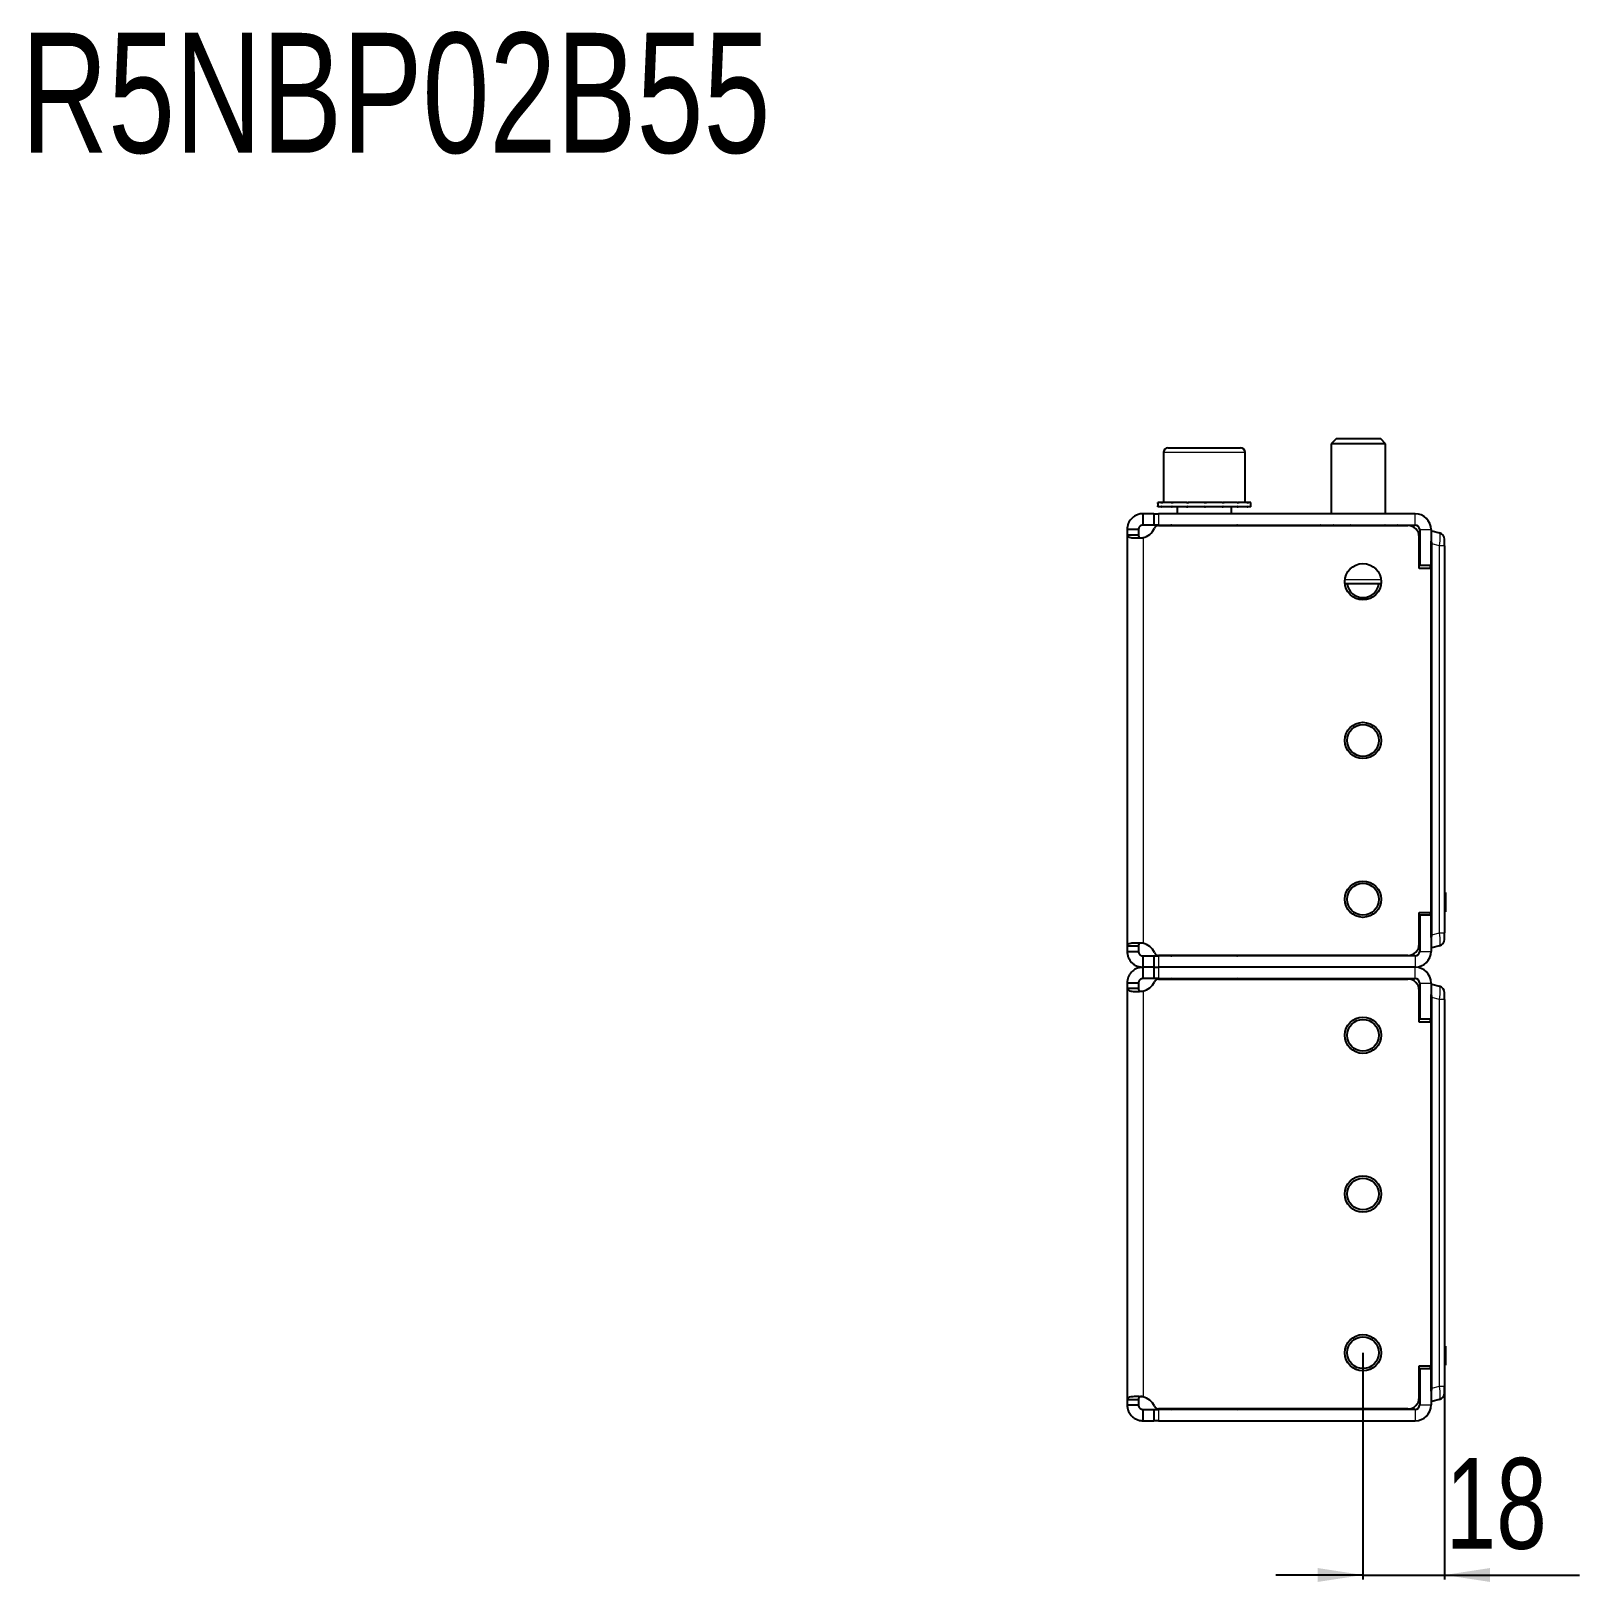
# Model space of a CAD drawing. Header units: millimetres. Extents: x 0 to 1799, y -257 to 596.
# Drawn here: x 835 to 1177.2, y 253.8 to 595.8 of the extents above; entities that cross this region are included whole.
import ezdxf

# ---------------------------------------------------------------- set-up
doc = ezdxf.new("R2010")
doc.units = ezdxf.units.MM
doc.layers.add('FORMAT', color=7, linetype='Continuous')
doc.styles.add('SLDTEXTSTYLE0', font='TXT', dxfattribs={"width": 0.75})
doc.dimstyles.new('SLDDIMSTYLE1', dxfattribs={"dimtxt": 20, "dimasz": 10, "dimexe": 0, "dimexo": 0.0625, "dimgap": 5, "dimtad": 2, "dimdec": 1, "dimrnd": 1e-09, "dimzin": 12, "dimdsep": 46, "dimtxsty": 'SLDTEXTSTYLE0', "dimsah": 1, "dimcen": 0.09, "dimadec": 0, "dimazin": 3, "dimtfac": 1, "dimtmove": 0, "dimatfit": 0, "dimfxl": 0, "dimfrac": 2, "dimtolj": 1, "dimtzin": 12, "dimarcsym": 0})

# ---------------------------------------------------------------- blocks, each defined once
blk = doc.blocks.new('_D_4')
at = {"layer": 'FORMAT'}
for p, q in [((1128.7, 304.38), (1128.7, 254.38)), ((1146.7, 299.63), (1146.7, 254.38)), ((1128.7, 255.38), (1109.46, 255.38)), ((1128.7, 255.38), (1146.7, 255.38)), ((1146.7, 255.38), (1176.47, 255.38))]:
    blk.add_line(p, q, dxfattribs=at)
for points in [[(1128.7, 255.38), (1118.7, 256.92), (1118.7, 253.85)], [(1146.7, 255.38), (1156.7, 253.85), (1156.7, 256.92)]]:
    blk.add_solid(points, dxfattribs=at)
at = {"layer": 'FORMAT', "insert": (1146.92, 281.17), "char_height": 20, "attachment_point": 1, "style": 'SLDTEXTSTYLE0'}
blk.add_mtext('18', dxfattribs=at)

msp = doc.modelspace()

# ---------------------------------------------------------------- linework, layer by layer
at = {"color": 7, "linetype": 'Continuous', "lineweight": 25}
for p, q in [((1085.7, 503.89), (1101.7, 503.89)), ((1122.77, 505.89), (1121.7, 504.82)), ((1121.7, 504.82), (1121.7, 489.39)), ((1133.7, 504.82), (1121.7, 504.82)), ((1132.62, 505.89), (1122.77, 505.89)), ((1133.7, 504.82), (1132.62, 505.89)), ((1133.7, 489.39), (1133.7, 504.82)), ((1084.7, 502.89), (1084.7, 491.89)), ((1102.7, 491.89), (1102.7, 502.89)), ((1080.2, 486.89), (1080.2, 489.39)), ((1082.6, 489.39), (1080.2, 489.39)), ((1082.6, 489.39), (1082.6, 486.89)), ((1082.6, 489.39), (1083.6, 489.39)), ((1083.45, 491.89), (1083.45, 490.89)), ((1083.45, 491.89), (1083.45, 491.64)), ((1084.25, 491.89), (1083.45, 491.89)), ((1083.45, 491.89), (1083.45, 491.89)), ((1083.45, 490.89), (1083.45, 491.14)), ((1084.25, 490.89), (1083.45, 490.89)), ((1083.45, 490.89), (1083.45, 490.89)), ((1140.2, 489.39), (1083.6, 489.39)), ((1084.25, 491.89), (1084.34, 491.89)), ((1084.25, 490.89), (1084.34, 490.89)), ((1084.34, 491.89), (1084.34, 491.64)), ((1086.48, 491.89), (1084.34, 491.89)), ((1084.34, 490.89), (1084.34, 491.14)), ((1086.48, 490.89), (1084.34, 490.89)), ((1086.48, 491.89), (1086.66, 491.89)), ((1086.48, 490.89), (1086.66, 490.89)), ((1086.66, 491.89), (1086.66, 491.64)), ((1089.82, 491.89), (1086.66, 491.89)), ((1086.66, 490.89), (1086.66, 491.14)), ((1089.82, 490.89), (1086.66, 490.89)), ((1087.7, 490.89), (1087.7, 489.39)), ((1089.82, 491.89), (1090.05, 491.89)), ((1089.82, 490.89), (1090.05, 490.89)), ((1090.05, 491.89), (1090.05, 491.64)), ((1093.75, 491.89), (1090.05, 491.89)), ((1090.05, 490.89), (1090.05, 491.14)), ((1093.75, 490.89), (1090.05, 490.89)), ((1093.75, 491.89), (1093.83, 491.89)), ((1093.75, 490.89), (1093.92, 490.89)), ((1093.92, 490.89), (1094, 490.89)), ((1093.96, 491.89), (1094, 491.89)), ((1094, 491.89), (1094, 491.64)), ((1097.67, 491.89), (1094, 491.89)), ((1094, 490.89), (1094, 491.14)), ((1097.67, 490.89), (1094, 490.89)), ((1097.67, 491.89), (1097.89, 491.89)), ((1097.67, 490.89), (1097.89, 490.89)), ((1097.89, 491.89), (1097.89, 491.64)), ((1100.98, 491.89), (1097.89, 491.89)), ((1097.89, 490.89), (1097.89, 491.14)), ((1100.98, 490.89), (1097.89, 490.89)), ((1099.7, 489.39), (1099.7, 490.89)), ((1100.98, 491.89), (1101.15, 491.89)), ((1100.98, 490.89), (1101.15, 490.89)), ((1101.15, 491.89), (1101.15, 491.64)), ((1103.18, 491.89), (1101.15, 491.89)), ((1101.15, 490.89), (1101.15, 491.14)), ((1103.18, 490.89), (1101.15, 490.89)), ((1103.18, 491.89), (1103.28, 491.89)), ((1103.18, 490.89), (1103.28, 490.89)), ((1103.28, 491.89), (1103.28, 491.64)), ((1103.94, 491.89), (1103.28, 491.89)), ((1103.28, 490.89), (1103.28, 491.14)), ((1103.94, 490.89), (1103.28, 490.89)), ((1103.95, 490.89), (1103.95, 491.89)), ((1082.6, 486.89), (1080.2, 486.89)), ((1083.6, 486.89), (1082.6, 486.89)), ((1083.6, 486.89), (1140.2, 486.89)), ((1083.62, 486.79), (1138.6, 486.79)), ((1117.45, 486.89), (1117.45, 486.79)), ((1117.74, 486.89), (1117.74, 486.79)), ((1119.42, 486.89), (1119.42, 486.79)), ((1122.37, 486.89), (1122.37, 486.79)), ((1126.13, 486.89), (1126.13, 486.79)), ((1130.12, 486.89), (1130.12, 486.79)), ((1133.75, 486.89), (1133.75, 486.79)), ((1136.45, 486.89), (1136.45, 486.79)), ((1137.82, 486.89), (1137.82, 486.79)), ((1137.95, 486.79), (1137.95, 486.89)), ((1076.7, 485.89), (1076.7, 484.67)), ((1079.2, 485.89), (1076.7, 485.89)), ((1076.7, 484.67), (1076.7, 394.11)), ((1079.2, 484.67), (1076.7, 484.67)), ((1079.2, 485.89), (1079.2, 484.67)), ((1141.1, 477.29), (1141.1, 484.29)), ((1141.2, 485.89), (1141.2, 477.94)), ((1143.7, 485.89), (1143.7, 477.94)), ((1143.7, 485.64), (1143.9, 485.64)), ((1143.7, 395.92), (1143.7, 483.37)), ((1143.9, 485.64), (1145.58, 485.19)), ((1143.9, 396.54), (1143.9, 482.74)), ((1146.7, 482.29), (1146.7, 483.74)), ((1146.7, 482.29), (1146.7, 407.84)), ((1141.1, 478.87), (1141.2, 478.66)), ((1143.7, 477.29), (1141.1, 477.29)), ((1143.7, 477.94), (1141.2, 477.94)), ((1143.7, 477.29), (1143.7, 401.49)), ((1132.66, 473.89), (1124.73, 473.89)), ((1146.7, 407.84), (1146.7, 399.64)), ((1146.9, 405.9), (1146.7, 405.9)), ((1146.9, 405.86), (1146.7, 405.86)), ((1146.9, 405.84), (1146.7, 405.84)), ((1146.9, 405.4), (1146.9, 402.08)), ((1141.1, 401.49), (1143.7, 401.49)), ((1141.1, 394.49), (1141.1, 401.49)), ((1141.1, 400.41), (1141.2, 400.63)), ((1141.2, 400.84), (1141.2, 392.89)), ((1143.7, 400.84), (1141.2, 400.84)), ((1143.7, 400.84), (1143.7, 392.89)), ((1146.9, 401.64), (1146.7, 401.64)), ((1146.9, 401.59), (1146.7, 401.59)), ((1146.7, 399.64), (1146.7, 396.99)), ((1146.7, 395.54), (1146.7, 396.99)), ((1076.7, 394.11), (1079.2, 394.11)), ((1076.7, 394.11), (1076.7, 392.89)), ((1079.2, 394.11), (1079.2, 392.89)), ((1143.9, 393.64), (1143.7, 393.64)), ((1145.58, 394.09), (1143.9, 393.64)), ((1076.7, 392.89), (1079.2, 392.89)), ((1080.2, 389.39), (1080.2, 391.89)), ((1080.2, 391.89), (1082.6, 391.89)), ((1082.6, 391.89), (1082.6, 389.39)), ((1082.6, 391.89), (1083.6, 391.89)), ((1140.2, 391.89), (1083.6, 391.89)), ((1138.6, 391.99), (1083.62, 391.99)), ((1080.2, 386.89), (1080.2, 389.39)), ((1082.6, 389.39), (1080.2, 389.39)), ((1082.6, 386.89), (1080.2, 386.89)), ((1082.6, 389.39), (1082.6, 386.89)), ((1082.6, 389.39), (1083.6, 389.39)), ((1083.6, 386.89), (1082.6, 386.89)), ((1140.2, 389.39), (1083.6, 389.39)), ((1083.6, 386.89), (1140.2, 386.89)), ((1083.62, 386.79), (1138.6, 386.79)), ((1076.7, 385.89), (1076.7, 384.67)), ((1079.2, 385.89), (1076.7, 385.89)), ((1076.7, 384.67), (1076.7, 294.11)), ((1079.2, 384.67), (1076.7, 384.67)), ((1079.2, 385.89), (1079.2, 384.67)), ((1141.1, 377.29), (1141.1, 384.29)), ((1141.2, 385.89), (1141.2, 377.94)), ((1143.7, 385.89), (1143.7, 377.94)), ((1143.7, 385.64), (1143.9, 385.64)), ((1143.7, 295.92), (1143.7, 383.37)), ((1143.9, 385.64), (1145.58, 385.19)), ((1146.7, 382.29), (1146.7, 383.74)), ((1143.9, 296.54), (1143.9, 382.74)), ((1146.7, 382.29), (1146.7, 307.84)), ((1141.1, 378.87), (1141.2, 378.66)), ((1143.7, 377.29), (1141.1, 377.29)), ((1143.7, 377.94), (1141.2, 377.94)), ((1143.7, 377.29), (1143.7, 301.49)), ((1146.7, 307.84), (1146.7, 299.64)), ((1146.9, 305.9), (1146.7, 305.9)), ((1146.9, 305.86), (1146.7, 305.86)), ((1146.9, 305.84), (1146.7, 305.84)), ((1146.9, 305.4), (1146.9, 302.08)), ((1141.1, 301.49), (1143.7, 301.49)), ((1141.1, 294.49), (1141.1, 301.49)), ((1146.9, 301.64), (1146.7, 301.64)), ((1146.9, 301.59), (1146.7, 301.59)), ((1141.1, 300.41), (1141.2, 300.63)), ((1141.2, 300.84), (1141.2, 292.89)), ((1143.7, 300.84), (1141.2, 300.84)), ((1143.7, 300.84), (1143.7, 292.89)), ((1146.7, 299.64), (1146.7, 296.99)), ((1146.7, 295.54), (1146.7, 296.99)), ((1076.7, 294.11), (1079.2, 294.11)), ((1076.7, 294.11), (1076.7, 292.89)), ((1076.7, 292.89), (1079.2, 292.89)), ((1079.2, 294.11), (1079.2, 292.89)), ((1080.2, 289.39), (1080.2, 291.89)), ((1080.2, 291.89), (1082.6, 291.89)), ((1082.6, 291.89), (1082.6, 289.39)), ((1082.6, 291.89), (1083.6, 291.89)), ((1140.2, 291.89), (1083.6, 291.89)), ((1138.6, 291.99), (1083.62, 291.99)), ((1143.9, 293.64), (1143.7, 293.64)), ((1145.58, 294.09), (1143.9, 293.64)), ((1080.2, 289.39), (1082.6, 289.39)), ((1083.6, 289.39), (1082.6, 289.39)), ((1083.6, 289.39), (1140.2, 289.39))]:
    msp.add_line(p, q, dxfattribs=at)
at = {"color": 8, "linetype": 'Continuous', "lineweight": 18}
for p, q in [((1102.7, 502.89), (1084.7, 502.89)), ((1083.6, 489.39), (1083.6, 486.89)), ((1140.2, 486.89), (1140.2, 489.39)), ((1080.2, 484.12), (1080.2, 394.67)), ((1141.2, 485.89), (1143.7, 485.89)), ((1145.58, 482.29), (1143.9, 482.74)), ((1145.58, 396.99), (1145.58, 482.29)), ((1146.7, 482.29), (1145.58, 482.29)), ((1143.5, 477.29), (1143.5, 477.94)), ((1124.73, 474.89), (1132.66, 474.89)), ((1146.9, 405.4), (1146.7, 405.4)), ((1143.5, 400.84), (1143.5, 401.49)), ((1146.9, 402.08), (1146.7, 402.08)), ((1143.9, 396.54), (1145.58, 396.99)), ((1145.58, 396.99), (1146.7, 396.99)), ((1083.6, 391.89), (1083.6, 389.39)), ((1140.2, 391.89), (1140.2, 389.39)), ((1141.2, 392.89), (1143.7, 392.89)), ((1083.6, 389.39), (1083.6, 386.89)), ((1140.2, 386.89), (1140.2, 389.39)), ((1080.2, 384.12), (1080.2, 294.67)), ((1141.2, 385.89), (1143.7, 385.89)), ((1145.58, 382.29), (1143.9, 382.74)), ((1145.58, 296.99), (1145.58, 382.29)), ((1146.7, 382.29), (1145.58, 382.29)), ((1143.5, 377.29), (1143.5, 377.94)), ((1146.9, 305.4), (1146.7, 305.4)), ((1143.5, 300.84), (1143.5, 301.49)), ((1146.9, 302.08), (1146.7, 302.08)), ((1143.9, 296.54), (1145.58, 296.99)), ((1145.58, 296.99), (1146.7, 296.99)), ((1083.6, 291.89), (1083.6, 289.39)), ((1140.2, 291.89), (1140.2, 289.39)), ((1141.2, 292.89), (1143.7, 292.89))]:
    msp.add_line(p, q, dxfattribs=at)
at = {"color": 7, "linetype": 'Continuous', "lineweight": 25}
for centre, radius in [((1128.7, 474.39), 4), ((1128.7, 439.39), 4), ((1128.7, 439.39), 3.5), ((1128.7, 404.39), 4), ((1128.7, 404.39), 3.5), ((1128.7, 374.39), 4), ((1128.7, 374.39), 3.5), ((1128.7, 339.39), 4), ((1128.7, 339.39), 3.5), ((1128.7, 304.39), 4), ((1128.7, 304.39), 3.5)]:
    msp.add_circle(centre, radius, dxfattribs=at)
for centre, radius, start, end in [((1085.7, 502.89), 1, 90, 180), ((1101.7, 502.89), 1, 0, 90), ((1140.2, 485.89), 3.5, 360, 90), ((1079.47, 487.54), 3.5, 281.8948, 337.1146), ((1083.62, 485.79), 1, 90, 157.1146), ((1086.35, 486.54), 0.35, 45.5847, 90), ((1101.05, 486.54), 0.35, 90, 134.4153), ((1138.6, 484.29), 2.5, 360, 90), ((1140.2, 485.89), 1, 360, 90), ((1145.2, 483.74), 1.5, 0, 75), ((1128.7, 474.39), 3.5, 188.2132, 351.7868), ((1079.47, 391.24), 3.5, 22.8854, 78.1052), ((1138.6, 394.49), 2.5, 270, 0), ((1145.2, 395.54), 1.5, 285, 0), ((1083.62, 392.99), 1, 202.8854, 270), ((1086.35, 392.24), 0.35, 270, 314.4153), ((1101.05, 392.24), 0.35, 225.5847, 270), ((1140.2, 392.89), 3.5, 270, 0), ((1140.2, 392.89), 1, 270, 0), ((1083.62, 385.79), 1, 90, 157.1146), ((1086.35, 386.54), 0.35, 45.5847, 90), ((1101.05, 386.54), 0.35, 90, 134.4153), ((1138.6, 384.29), 2.5, 360, 90), ((1140.2, 385.89), 3.5, 360, 90), ((1140.2, 385.89), 1, 360, 90), ((1079.47, 387.54), 3.5, 281.8948, 337.1146), ((1145.2, 383.74), 1.5, 0, 75), ((1079.47, 291.24), 3.5, 22.8854, 78.1052), ((1138.6, 294.49), 2.5, 270, 0), ((1145.2, 295.54), 1.5, 285, 0), ((1083.62, 292.99), 1, 202.8854, 270), ((1086.35, 292.24), 0.35, 270, 314.4153), ((1101.05, 292.24), 0.35, 225.5847, 270), ((1140.2, 292.89), 3.5, 270, 0), ((1140.2, 292.89), 1, 270, 0)]:
    msp.add_arc(centre, radius, start, end, dxfattribs=at)
for centre, major_axis, start_param, end_param in [((1132.3, 485.64), (11.57, -3.1), 0.067037, 0.253072), ((1132.3, 393.64), (11.57, 3.1), 6.030113, 6.216148), ((1132.3, 385.64), (11.57, -3.1), 0.067037, 0.253072), ((1132.3, 293.64), (11.57, 3.1), 6.030113, 6.216148)]:
    msp.add_ellipse(centre, major_axis=major_axis, ratio=0.250563, start_param=start_param, end_param=end_param, dxfattribs=at)
at = {"color": 8, "linetype": 'Continuous', "lineweight": 18}
for centre, major_axis, start_param, end_param in [((1145.2, 482.19), (0.38, 3), 4.762686, 6.266445), ((1145.2, 397.1), (-0.38, 3), 3.158333, 4.662092), ((1145.2, 382.19), (0.38, 3), 4.762686, 6.266445), ((1145.2, 297.1), (-0.38, 3), 3.158333, 4.662092)]:
    msp.add_ellipse(centre, major_axis=major_axis, ratio=0.123038, start_param=start_param, end_param=end_param, dxfattribs=at)
at = {"color": 7, "linetype": 'Continuous', "lineweight": 25}
for points, knots in [([(1080.2, 489.39), (1079.9, 489.37), (1079.35, 489.33), (1078.45, 488.98), (1077.56, 488.31), (1076.84, 487.2), (1076.74, 486.34), (1076.7, 485.89)], [0, 0, 0, 0, 0.16069, 0.301312, 0.521951, 0.753573, 1, 1, 1, 1]), ([(1083.45, 491.64), (1083.45, 491.68), (1083.45, 491.75), (1083.45, 491.83), (1083.45, 491.87), (1083.45, 491.89)], [0, 0, 0, 0, 0.499981, 0.749988, 1, 1, 1, 1]), ([(1083.45, 490.89), (1083.45, 490.91), (1083.45, 490.95), (1083.45, 491.04), (1083.45, 491.1), (1083.45, 491.14)], [0, 0, 0, 0, 0.2501401, 0.5002802, 1, 1, 1, 1]), ([(1084.34, 491.64), (1084.33, 491.68), (1084.3, 491.75), (1084.27, 491.83), (1084.25, 491.87), (1084.25, 491.89)], [0, 0, 0, 0, 0.4999808, 0.7499881, 1, 1, 1, 1]), ([(1084.25, 490.89), (1084.25, 490.91), (1084.27, 490.95), (1084.3, 491.04), (1084.33, 491.1), (1084.34, 491.14)], [0, 0, 0, 0, 0.25014, 0.50028, 1, 1, 1, 1]), ([(1086.66, 491.64), (1086.63, 491.68), (1086.59, 491.75), (1086.53, 491.83), (1086.5, 491.87), (1086.48, 491.89)], [0, 0, 0, 0, 0.499981, 0.749988, 1, 1, 1, 1]), ([(1086.48, 490.89), (1086.5, 490.91), (1086.53, 490.95), (1086.59, 491.04), (1086.63, 491.1), (1086.66, 491.14)], [0, 0, 0, 0, 0.25014, 0.50028, 1, 1, 1, 1]), ([(1090.05, 491.64), (1090.01, 491.68), (1089.96, 491.75), (1089.88, 491.83), (1089.84, 491.87), (1089.82, 491.89)], [0, 0, 0, 0, 0.499981, 0.749988, 1, 1, 1, 1]), ([(1089.82, 490.89), (1089.84, 490.91), (1089.88, 490.95), (1089.96, 491.04), (1090.01, 491.1), (1090.05, 491.14)], [0, 0, 0, 0, 0.25014, 0.50028, 1, 1, 1, 1]), ([(1094, 491.64), (1093.96, 491.68), (1093.89, 491.75), (1093.81, 491.83), (1093.77, 491.87), (1093.75, 491.89)], [0, 0, 0, 0, 0.499981, 0.749988, 1, 1, 1, 1]), ([(1093.75, 490.89), (1093.77, 490.91), (1093.81, 490.95), (1093.89, 491.04), (1093.96, 491.1), (1094, 491.14)], [0, 0, 0, 0, 0.25014, 0.50028, 1, 1, 1, 1]), ([(1094, 491.64), (1093.98, 491.71), (1093.96, 491.84), (1093.93, 491.88), (1093.92, 491.89)], [0, 0, 0, 0, 0.561794, 1, 1, 1, 1]), ([(1094, 491.14), (1093.98, 491.07), (1093.96, 490.94), (1093.93, 490.91), (1093.92, 490.89)], [0, 0, 0, 0, 0.561794, 1, 1, 1, 1]), ([(1097.89, 491.64), (1097.86, 491.68), (1097.8, 491.75), (1097.72, 491.83), (1097.68, 491.87), (1097.67, 491.89)], [0, 0, 0, 0, 0.499981, 0.749988, 1, 1, 1, 1]), ([(1097.67, 490.89), (1097.68, 490.91), (1097.72, 490.95), (1097.8, 491.04), (1097.86, 491.1), (1097.89, 491.14)], [0, 0, 0, 0, 0.25014, 0.50028, 1, 1, 1, 1]), ([(1101.15, 491.64), (1101.12, 491.68), (1101.08, 491.75), (1101.02, 491.83), (1100.99, 491.87), (1100.98, 491.89)], [0, 0, 0, 0, 0.499981, 0.749988, 1, 1, 1, 1]), ([(1100.98, 490.89), (1100.99, 490.91), (1101.02, 490.95), (1101.08, 491.04), (1101.12, 491.1), (1101.15, 491.14)], [0, 0, 0, 0, 0.2501401, 0.5002802, 1, 1, 1, 1]), ([(1103.28, 491.64), (1103.26, 491.68), (1103.24, 491.75), (1103.21, 491.83), (1103.19, 491.87), (1103.18, 491.89)], [0, 0, 0, 0, 0.499981, 0.749988, 1, 1, 1, 1]), ([(1103.18, 490.89), (1103.19, 490.91), (1103.21, 490.95), (1103.24, 491.04), (1103.26, 491.1), (1103.28, 491.14)], [0, 0, 0, 0, 0.25014, 0.50028, 1, 1, 1, 1]), ([(1080.2, 486.89), (1080.11, 486.89), (1079.96, 486.87), (1079.75, 486.79), (1079.58, 486.69), (1079.45, 486.57), (1079.34, 486.43), (1079.22, 486.19), (1079.21, 486.01), (1079.2, 485.89)], [0, 0, 0, 0, 0.156786, 0.290809, 0.403501, 0.497298, 0.607133, 0.726181, 1, 1, 1, 1]), ([(1117.7, 486.79), (1117.7, 486.8), (1117.69, 486.84), (1117.69, 486.87), (1117.68, 486.89)], [0, 0, 0, 0, 0.374848, 1, 1, 1, 1]), ([(1119.34, 486.79), (1119.33, 486.8), (1119.31, 486.84), (1119.29, 486.87), (1119.28, 486.89)], [0, 0, 0, 0, 0.374848, 1, 1, 1, 1]), ([(1122.24, 486.79), (1122.23, 486.8), (1122.21, 486.84), (1122.18, 486.87), (1122.16, 486.89)], [0, 0, 0, 0, 0.374848, 1, 1, 1, 1]), ([(1125.98, 486.79), (1125.97, 486.8), (1125.94, 486.84), (1125.9, 486.87), (1125.88, 486.89)], [0, 0, 0, 0, 0.374848, 1, 1, 1, 1]), ([(1129.98, 486.79), (1129.97, 486.8), (1129.93, 486.84), (1129.9, 486.87), (1129.88, 486.89)], [0, 0, 0, 0, 0.374848, 1, 1, 1, 1]), ([(1133.63, 486.79), (1133.62, 486.8), (1133.59, 486.84), (1133.56, 486.87), (1133.55, 486.89)], [0, 0, 0, 0, 0.374848, 1, 1, 1, 1]), ([(1136.38, 486.79), (1136.37, 486.8), (1136.35, 486.84), (1136.33, 486.87), (1136.32, 486.89)], [0, 0, 0, 0, 0.374848, 1, 1, 1, 1]), ([(1137.8, 486.79), (1137.8, 486.8), (1137.79, 486.84), (1137.79, 486.87), (1137.78, 486.89)], [0, 0, 0, 0, 0.374848, 1, 1, 1, 1]), ([(1076.7, 484.67), (1076.75, 484.54), (1076.84, 484.33), (1077.4, 484.13), (1078, 484.06), (1078.64, 484.04), (1079.38, 484.06), (1079.92, 484.1), (1080.2, 484.12)], [0, 0, 0, 0, 0.254149, 0.448213, 0.574908, 0.708872, 0.850468, 1, 1, 1, 1]), ([(1079.2, 484.67), (1079.21, 484.55), (1079.23, 484.35), (1079.38, 484.14), (1079.51, 484.09), (1079.56, 484.08)], [0, 0, 0, 0, 0.488232, 0.819706, 1, 1, 1, 1]), ([(1146.9, 405.84), (1146.9, 405.83), (1146.9, 405.82), (1146.9, 405.7), (1146.9, 405.56), (1146.9, 405.45), (1146.9, 405.4)], [0, 0, 0, 0, 0.281303, 0.555629, 0.773878, 1, 1, 1, 1]), ([(1146.9, 402.08), (1146.9, 402.01), (1146.9, 401.89), (1146.9, 401.74), (1146.9, 401.65), (1146.9, 401.64), (1146.9, 401.64)], [0, 0, 0, 0, 0.285197, 0.560428, 0.777044, 1, 1, 1, 1]), ([(1080.2, 394.67), (1079.88, 394.68), (1079.29, 394.71), (1078.34, 394.72), (1077.48, 394.68), (1076.82, 394.47), (1076.74, 394.23), (1076.7, 394.11)], [0, 0, 0, 0, 0.17084, 0.319217, 0.548103, 0.767822, 1, 1, 1, 1]), ([(1080.2, 394.67), (1080.1, 394.68), (1079.94, 394.71), (1079.72, 394.72), (1079.55, 394.71), (1079.42, 394.66), (1079.32, 394.57), (1079.22, 394.4), (1079.2, 394.23), (1079.2, 394.11)], [0, 0, 0, 0, 0.154359, 0.287283, 0.400435, 0.496544, 0.604314, 0.723151, 1, 1, 1, 1]), ([(1076.7, 392.89), (1076.71, 392.63), (1076.74, 392.14), (1077.03, 391.32), (1077.49, 390.61), (1078.12, 390.05), (1078.73, 389.69), (1079.44, 389.44), (1079.94, 389.41), (1080.2, 389.39)], [0, 0, 0, 0, 0.144067, 0.271276, 0.474907, 0.597997, 0.726338, 0.860245, 1, 1, 1, 1]), ([(1079.2, 392.89), (1079.21, 392.75), (1079.23, 392.56), (1079.36, 392.34), (1079.46, 392.2), (1079.6, 392.08), (1079.78, 391.97), (1079.98, 391.9), (1080.12, 391.9), (1080.2, 391.89)], [0, 0, 0, 0, 0.294103, 0.406373, 0.497014, 0.611853, 0.731691, 0.860101, 1, 1, 1, 1]), ([(1080.2, 389.39), (1079.9, 389.37), (1079.35, 389.33), (1078.45, 388.98), (1077.56, 388.31), (1076.84, 387.2), (1076.74, 386.34), (1076.7, 385.89)], [0, 0, 0, 0, 0.16069, 0.301312, 0.521951, 0.753573, 1, 1, 1, 1]), ([(1080.2, 386.89), (1080.11, 386.89), (1079.96, 386.87), (1079.75, 386.79), (1079.58, 386.69), (1079.45, 386.57), (1079.34, 386.43), (1079.22, 386.19), (1079.21, 386.01), (1079.2, 385.89)], [0, 0, 0, 0, 0.156786, 0.290809, 0.403501, 0.497298, 0.607133, 0.726181, 1, 1, 1, 1]), ([(1076.7, 384.67), (1076.75, 384.54), (1076.84, 384.33), (1077.4, 384.13), (1078, 384.06), (1078.64, 384.04), (1079.38, 384.06), (1079.92, 384.1), (1080.2, 384.12)], [0, 0, 0, 0, 0.254149, 0.448213, 0.574908, 0.708872, 0.850468, 1, 1, 1, 1]), ([(1079.2, 384.67), (1079.21, 384.55), (1079.23, 384.35), (1079.38, 384.14), (1079.51, 384.09), (1079.56, 384.08)], [0, 0, 0, 0, 0.488232, 0.819706, 1, 1, 1, 1]), ([(1146.9, 305.84), (1146.9, 305.83), (1146.9, 305.82), (1146.9, 305.7), (1146.9, 305.56), (1146.9, 305.45), (1146.9, 305.4)], [0, 0, 0, 0, 0.281303, 0.555629, 0.773878, 1, 1, 1, 1]), ([(1146.9, 302.08), (1146.9, 302.01), (1146.9, 301.89), (1146.9, 301.74), (1146.9, 301.65), (1146.9, 301.64), (1146.9, 301.64)], [0, 0, 0, 0, 0.285197, 0.560428, 0.777044, 1, 1, 1, 1]), ([(1080.2, 294.67), (1079.88, 294.68), (1079.29, 294.71), (1078.34, 294.72), (1077.48, 294.68), (1076.82, 294.47), (1076.74, 294.23), (1076.7, 294.11)], [0, 0, 0, 0, 0.17084, 0.319217, 0.548103, 0.767822, 1, 1, 1, 1]), ([(1080.2, 294.67), (1080.1, 294.68), (1079.94, 294.71), (1079.72, 294.72), (1079.55, 294.71), (1079.42, 294.66), (1079.32, 294.57), (1079.22, 294.4), (1079.2, 294.23), (1079.2, 294.11)], [0, 0, 0, 0, 0.154359, 0.287283, 0.400435, 0.496544, 0.604314, 0.723151, 1, 1, 1, 1]), ([(1076.7, 292.89), (1076.71, 292.63), (1076.74, 292.14), (1077.03, 291.32), (1077.49, 290.61), (1078.12, 290.05), (1078.73, 289.69), (1079.44, 289.44), (1079.94, 289.41), (1080.2, 289.39)], [0, 0, 0, 0, 0.144067, 0.271276, 0.474907, 0.597997, 0.726338, 0.860245, 1, 1, 1, 1]), ([(1079.2, 292.89), (1079.21, 292.75), (1079.23, 292.56), (1079.36, 292.34), (1079.46, 292.2), (1079.6, 292.08), (1079.78, 291.97), (1079.98, 291.9), (1080.12, 291.9), (1080.2, 291.89)], [0, 0, 0, 0, 0.294103, 0.406373, 0.497014, 0.611853, 0.731691, 0.860101, 1, 1, 1, 1])]:
    msp.add_open_spline(points, degree=3, knots=knots, dxfattribs=at)

# ---------------------------------------------------------------- texts
at = {"layer": 'FORMAT', "insert": (832.83, 595.42), "char_height": 26.458, "attachment_point": 1, "style": 'SLDTEXTSTYLE0'}
msp.add_mtext('R5NBP02B55', dxfattribs=at)

# ---------------------------------------------------------------- dimensions: what is measured, and where the dimension line sits
at = {"layer": 'FORMAT'}
dim = msp.add_linear_dim(base=(1146.7, 255.38), p1=(1128.7, 304.39), p2=(1146.7, 299.64), dimstyle='SLDDIMSTYLE1', dxfattribs=at)
dim.commit()
dim.dimension.update_dxf_attribs({"geometry": '_D_4', "text_midpoint": (1161.7, 255.38), "dimtype": 160})

doc.saveas('drawing.dxf')
